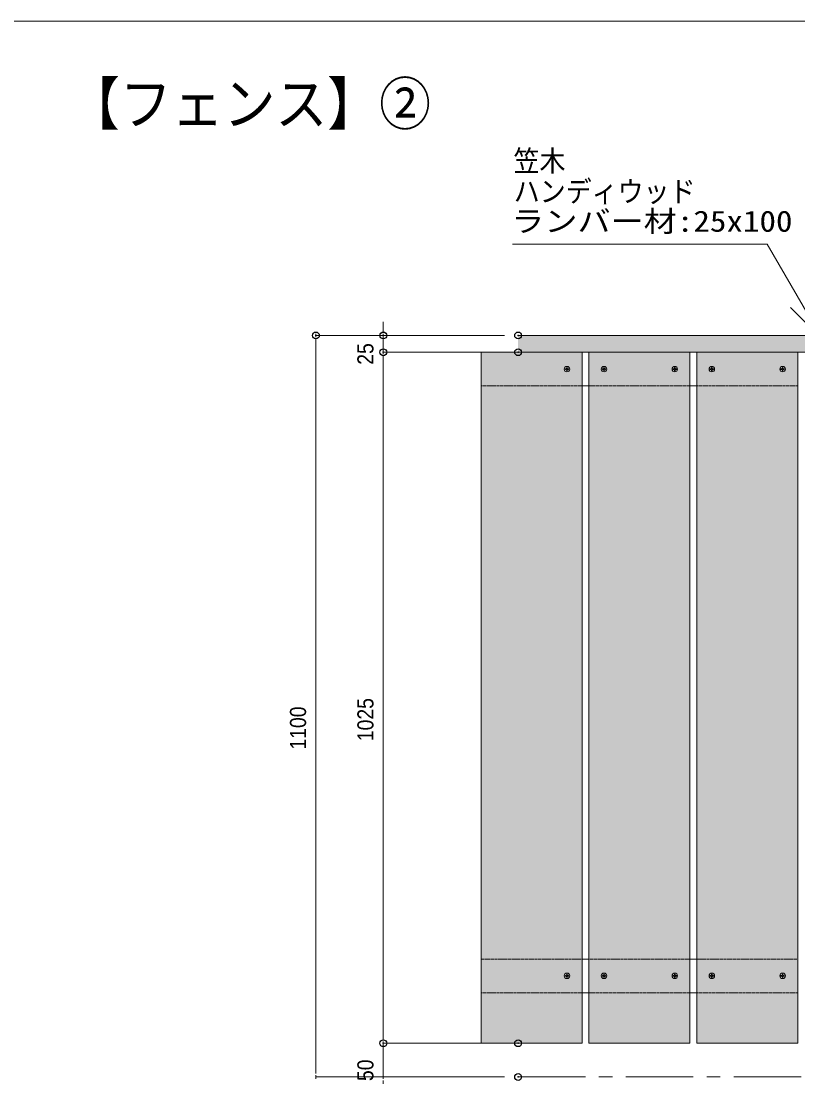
# Model space of a CAD drawing. Units: millimetres, scale not verified. Extents: x -8199 to 8201, y -2963 to 5056.
# Drawn here: x -4313 to -3160, y 921 to 2497 of the extents above; entities that cross this region are included whole.
import ezdxf
from ezdxf.enums import TextEntityAlignment as Align

# ---------------------------------------------------------------- set-up
doc = ezdxf.new("R2010")
doc.units = ezdxf.units.MM
doc.header["$LTSCALE"] = 20
doc.header["$PDMODE"] = 32
doc.header["$PDSIZE"] = 10
doc.linetypes.add('CHAIN1', pattern=[8, 5, -1, 1, -1])
doc.linetypes.add('DASHED1', pattern=[1.8, 1.2, -0.6])
for name, color, linetype, lineweight in [('0-0_図枠', 7, 'Continuous', 9), ('0-1_一般', 4, 'Continuous', 9), ('0-2_寸法', 7, 'Continuous', 9), ('0-3_0', 7, 'Continuous', 9), ('0-B_ルーバー', 1, 'Continuous', 9)]:
    doc.layers.add(name, color=color, linetype=linetype, lineweight=lineweight)
doc.layers.add('0-4_Defpoints', color=7, linetype='Continuous')
doc.styles.add('Osaka', font='')
doc.styles.add('ＭＳ ゴシック', font='')
doc.styles.get('Osaka').set_extended_font_data('Osaka')
doc.styles.get('ＭＳ ゴシック').set_extended_font_data('MS Gothic')

# ---------------------------------------------------------------- blocks, each defined once
blk = doc.blocks.new('グループ-693-1')
at = {"layer": '0-1_一般'}
for p, q in [((393778.4, -110112), (393578.4, -110112)), ((393578.4, -111112), (393778.4, -111112))]:
    blk.add_line(p, q, dxfattribs=at)
blk = doc.blocks.new('グループ-694-1')
at = {"layer": '0-1_一般'}
for p, q in [((393778.4, -128112), (393578.4, -128112)), ((393578.4, -129112), (393778.4, -129112))]:
    blk.add_line(p, q, dxfattribs=at)
blk = doc.blocks.new('グループ-695-1')
at = {"layer": '0-1_一般', "linetype": 'DASHED1'}
for p, q in [((393778.4, -128112), (396778.4, -128112)), ((396778.4, -129112), (393778.4, -129112))]:
    blk.add_line(p, q, dxfattribs=at)
blk = doc.blocks.new('グループ-696-1')
at = {"layer": '0-1_一般'}
blk.add_line((-10.3, 19.2), (-7.1, 47.6), dxfattribs=at)
for points in [[(-19.2, -10.3), (-47.6, -7.1), (-47.6, 7.1), (-19.2, 10.3)], [(-7.1, 47.6), (7.1, 47.6), (10.3, 19.2)], [(19.2, 10.3), (47.6, 7.1), (47.6, -7.1), (19.2, -10.3)], [(10.3, -19.2), (7.1, -47.6), (-7.1, -47.6), (-10.3, -19.2)]]:
    blk.add_lwpolyline(points, dxfattribs=at)
blk.add_circle((0, 0), 82, dxfattribs=at)
for centre, start, end in [((-20.3, 20.3), 276.34019, 353.65981), ((20.3, 20.3), 186.34019, 263.65981), ((-20.3, -20.3), 6.34019, 83.65981), ((20.3, -20.3), 96.34019, 173.65981)]:
    blk.add_arc(centre, 10.1, start, end, dxfattribs=at)
blk = doc.blocks.new('Machine Screw (Metric)-159')
at = {"layer": '0-1_一般'}
blk.add_blockref('グループ-696-1', (0, 0), dxfattribs=at)
blk = doc.blocks.new('グループ-697-1')
at = {"layer": '0-1_一般'}
blk.add_line((-10.3, 19.2), (-7.1, 47.6), dxfattribs=at)
for points in [[(-19.2, -10.3), (-47.6, -7.1), (-47.6, 7.1), (-19.2, 10.3)], [(-7.1, 47.6), (7.1, 47.6), (10.3, 19.2)], [(19.2, 10.3), (47.6, 7.1), (47.6, -7.1), (19.2, -10.3)], [(10.3, -19.2), (7.1, -47.6), (-7.1, -47.6), (-10.3, -19.2)]]:
    blk.add_lwpolyline(points, dxfattribs=at)
blk.add_circle((0, 0), 82, dxfattribs=at)
for centre, start, end in [((-20.3, 20.3), 276.34019, 353.65981), ((20.3, 20.3), 186.34019, 263.65981), ((-20.3, -20.3), 6.34019, 83.65981), ((20.3, -20.3), 96.34019, 173.65981)]:
    blk.add_arc(centre, 10.1, start, end, dxfattribs=at)
blk = doc.blocks.new('Machine Screw (Metric)-160')
at = {"layer": '0-1_一般'}
blk.add_blockref('グループ-697-1', (0, 0), dxfattribs=at)
blk = doc.blocks.new('グループ-698-1')
at = {"layer": '0-1_一般'}
blk.add_line((-10.3, 19.2), (-7.1, 47.6), dxfattribs=at)
for points in [[(-19.2, -10.3), (-47.6, -7.1), (-47.6, 7.1), (-19.2, 10.3)], [(-7.1, 47.6), (7.1, 47.6), (10.3, 19.2)], [(19.2, 10.3), (47.6, 7.1), (47.6, -7.1), (19.2, -10.3)], [(10.3, -19.2), (7.1, -47.6), (-7.1, -47.6), (-10.3, -19.2)]]:
    blk.add_lwpolyline(points, dxfattribs=at)
blk.add_circle((0, 0), 82, dxfattribs=at)
for centre, start, end in [((-20.3, 20.3), 276.34019, 353.65981), ((20.3, 20.3), 186.34019, 263.65981), ((-20.3, -20.3), 6.34019, 83.65981), ((20.3, -20.3), 96.34019, 173.65981)]:
    blk.add_arc(centre, 10.1, start, end, dxfattribs=at)
blk = doc.blocks.new('Machine Screw (Metric)-161')
at = {"layer": '0-1_一般'}
blk.add_blockref('グループ-698-1', (0, 0), dxfattribs=at)
blk = doc.blocks.new('グループ-699-1')
at = {"layer": '0-1_一般'}
blk.add_line((-10.3, 19.2), (-7.1, 47.6), dxfattribs=at)
for points in [[(-19.2, -10.3), (-47.6, -7.1), (-47.6, 7.1), (-19.2, 10.3)], [(-7.1, 47.6), (7.1, 47.6), (10.3, 19.2)], [(19.2, 10.3), (47.6, 7.1), (47.6, -7.1), (19.2, -10.3)], [(10.3, -19.2), (7.1, -47.6), (-7.1, -47.6), (-10.3, -19.2)]]:
    blk.add_lwpolyline(points, dxfattribs=at)
blk.add_circle((0, 0), 82, dxfattribs=at)
for centre, start, end in [((-20.3, 20.3), 276.34019, 353.65981), ((20.3, 20.3), 186.34019, 263.65981), ((-20.3, -20.3), 6.34019, 83.65981), ((20.3, -20.3), 96.34019, 173.65981)]:
    blk.add_arc(centre, 10.1, start, end, dxfattribs=at)
blk = doc.blocks.new('Machine Screw (Metric)-162')
at = {"layer": '0-1_一般'}
blk.add_blockref('グループ-699-1', (0, 0), dxfattribs=at)
blk = doc.blocks.new('グループ-700-1')
at = {"layer": '0-1_一般', "linetype": 'DASHED1'}
for p, q in [((393778.4, -110112), (396778.4, -110112)), ((396778.4, -111112), (393778.4, -111112))]:
    blk.add_line(p, q, dxfattribs=at)
blk = doc.blocks.new('グループ-701-1')
at = {"layer": '0-1_一般'}
for p, q in [((390578.4, -110112), (390378.4, -110112)), ((390378.4, -111112), (390578.4, -111112))]:
    blk.add_line(p, q, dxfattribs=at)
blk = doc.blocks.new('グループ-702-1')
at = {"layer": '0-1_一般'}
for p, q in [((390578.4, -128112), (390378.4, -128112)), ((390378.4, -129112), (390578.4, -129112))]:
    blk.add_line(p, q, dxfattribs=at)
blk = doc.blocks.new('グループ-703-1')
at = {"layer": '0-1_一般', "linetype": 'DASHED1'}
for p, q in [((390578.4, -128112), (393578.4, -128112)), ((393578.4, -129112), (390578.4, -129112))]:
    blk.add_line(p, q, dxfattribs=at)
blk = doc.blocks.new('グループ-704-1')
at = {"layer": '0-1_一般'}
blk.add_line((-10.3, 19.2), (-7.1, 47.6), dxfattribs=at)
for points in [[(-19.2, -10.3), (-47.6, -7.1), (-47.6, 7.1), (-19.2, 10.3)], [(-7.1, 47.6), (7.1, 47.6), (10.3, 19.2)], [(19.2, 10.3), (47.6, 7.1), (47.6, -7.1), (19.2, -10.3)], [(10.3, -19.2), (7.1, -47.6), (-7.1, -47.6), (-10.3, -19.2)]]:
    blk.add_lwpolyline(points, dxfattribs=at)
blk.add_circle((0, 0), 82, dxfattribs=at)
for centre, start, end in [((-20.3, 20.3), 276.34019, 353.65981), ((20.3, 20.3), 186.34019, 263.65981), ((-20.3, -20.3), 6.34019, 83.65981), ((20.3, -20.3), 96.34019, 173.65981)]:
    blk.add_arc(centre, 10.1, start, end, dxfattribs=at)
blk = doc.blocks.new('Machine Screw (Metric)-163')
at = {"layer": '0-1_一般'}
blk.add_blockref('グループ-704-1', (0, 0), dxfattribs=at)
blk = doc.blocks.new('グループ-705-1')
at = {"layer": '0-1_一般'}
blk.add_line((-10.3, 19.2), (-7.1, 47.6), dxfattribs=at)
for points in [[(-19.2, -10.3), (-47.6, -7.1), (-47.6, 7.1), (-19.2, 10.3)], [(-7.1, 47.6), (7.1, 47.6), (10.3, 19.2)], [(19.2, 10.3), (47.6, 7.1), (47.6, -7.1), (19.2, -10.3)], [(10.3, -19.2), (7.1, -47.6), (-7.1, -47.6), (-10.3, -19.2)]]:
    blk.add_lwpolyline(points, dxfattribs=at)
blk.add_circle((0, 0), 82, dxfattribs=at)
for centre, start, end in [((-20.3, 20.3), 276.34019, 353.65981), ((20.3, 20.3), 186.34019, 263.65981), ((-20.3, -20.3), 6.34019, 83.65981), ((20.3, -20.3), 96.34019, 173.65981)]:
    blk.add_arc(centre, 10.1, start, end, dxfattribs=at)
blk = doc.blocks.new('Machine Screw (Metric)-164')
at = {"layer": '0-1_一般'}
blk.add_blockref('グループ-705-1', (0, 0), dxfattribs=at)
blk = doc.blocks.new('グループ-706-1')
at = {"layer": '0-1_一般'}
blk.add_line((-10.3, 19.2), (-7.1, 47.6), dxfattribs=at)
for points in [[(-19.2, -10.3), (-47.6, -7.1), (-47.6, 7.1), (-19.2, 10.3)], [(-7.1, 47.6), (7.1, 47.6), (10.3, 19.2)], [(19.2, 10.3), (47.6, 7.1), (47.6, -7.1), (19.2, -10.3)], [(10.3, -19.2), (7.1, -47.6), (-7.1, -47.6), (-10.3, -19.2)]]:
    blk.add_lwpolyline(points, dxfattribs=at)
blk.add_circle((0, 0), 82, dxfattribs=at)
for centre, start, end in [((-20.3, 20.3), 276.34019, 353.65981), ((20.3, 20.3), 186.34019, 263.65981), ((-20.3, -20.3), 6.34019, 83.65981), ((20.3, -20.3), 96.34019, 173.65981)]:
    blk.add_arc(centre, 10.1, start, end, dxfattribs=at)
blk = doc.blocks.new('Machine Screw (Metric)-165')
at = {"layer": '0-1_一般'}
blk.add_blockref('グループ-706-1', (0, 0), dxfattribs=at)
blk = doc.blocks.new('グループ-707-1')
at = {"layer": '0-1_一般'}
blk.add_line((-10.3, 19.2), (-7.1, 47.6), dxfattribs=at)
for points in [[(-19.2, -10.3), (-47.6, -7.1), (-47.6, 7.1), (-19.2, 10.3)], [(-7.1, 47.6), (7.1, 47.6), (10.3, 19.2)], [(19.2, 10.3), (47.6, 7.1), (47.6, -7.1), (19.2, -10.3)], [(10.3, -19.2), (7.1, -47.6), (-7.1, -47.6), (-10.3, -19.2)]]:
    blk.add_lwpolyline(points, dxfattribs=at)
blk.add_circle((0, 0), 82, dxfattribs=at)
for centre, start, end in [((-20.3, 20.3), 276.34019, 353.65981), ((20.3, 20.3), 186.34019, 263.65981), ((-20.3, -20.3), 6.34019, 83.65981), ((20.3, -20.3), 96.34019, 173.65981)]:
    blk.add_arc(centre, 10.1, start, end, dxfattribs=at)
blk = doc.blocks.new('Machine Screw (Metric)-166')
at = {"layer": '0-1_一般'}
blk.add_blockref('グループ-707-1', (0, 0), dxfattribs=at)
blk = doc.blocks.new('グループ-708-1')
at = {"layer": '0-1_一般', "linetype": 'DASHED1'}
for p, q in [((390578.4, -110112), (393578.4, -110112)), ((393578.4, -111112), (390578.4, -111112))]:
    blk.add_line(p, q, dxfattribs=at)
blk = doc.blocks.new('グループ-709-1')
at = {"layer": '0-1_一般', "linetype": 'DASHED1'}
for p, q in [((387378.4, -128112), (390378.4, -128112)), ((390378.4, -129112), (387378.4, -129112))]:
    blk.add_line(p, q, dxfattribs=at)
blk = doc.blocks.new('グループ-710-1')
at = {"layer": '0-1_一般'}
blk.add_line((-10.3, 19.2), (-7.1, 47.6), dxfattribs=at)
for points in [[(-19.2, -10.3), (-47.6, -7.1), (-47.6, 7.1), (-19.2, 10.3)], [(-7.1, 47.6), (7.1, 47.6), (10.3, 19.2)], [(19.2, 10.3), (47.6, 7.1), (47.6, -7.1), (19.2, -10.3)], [(10.3, -19.2), (7.1, -47.6), (-7.1, -47.6), (-10.3, -19.2)]]:
    blk.add_lwpolyline(points, dxfattribs=at)
blk.add_circle((0, 0), 82, dxfattribs=at)
for centre, start, end in [((-20.3, 20.3), 276.34019, 353.65981), ((20.3, 20.3), 186.34019, 263.65981), ((-20.3, -20.3), 6.34019, 83.65981), ((20.3, -20.3), 96.34019, 173.65981)]:
    blk.add_arc(centre, 10.1, start, end, dxfattribs=at)
blk = doc.blocks.new('Machine Screw (Metric)-167')
at = {"layer": '0-1_一般'}
blk.add_blockref('グループ-710-1', (0, 0), dxfattribs=at)
blk = doc.blocks.new('グループ-711-1')
at = {"layer": '0-1_一般'}
blk.add_line((-10.3, 19.2), (-7.1, 47.6), dxfattribs=at)
for points in [[(-19.2, -10.3), (-47.6, -7.1), (-47.6, 7.1), (-19.2, 10.3)], [(-7.1, 47.6), (7.1, 47.6), (10.3, 19.2)], [(19.2, 10.3), (47.6, 7.1), (47.6, -7.1), (19.2, -10.3)], [(10.3, -19.2), (7.1, -47.6), (-7.1, -47.6), (-10.3, -19.2)]]:
    blk.add_lwpolyline(points, dxfattribs=at)
blk.add_circle((0, 0), 82, dxfattribs=at)
for centre, start, end in [((-20.3, 20.3), 276.34019, 353.65981), ((20.3, 20.3), 186.34019, 263.65981), ((-20.3, -20.3), 6.34019, 83.65981), ((20.3, -20.3), 96.34019, 173.65981)]:
    blk.add_arc(centre, 10.1, start, end, dxfattribs=at)
blk = doc.blocks.new('Machine Screw (Metric)-168')
at = {"layer": '0-1_一般'}
blk.add_blockref('グループ-711-1', (0, 0), dxfattribs=at)
blk = doc.blocks.new('グループ-712-1')
at = {"layer": '0-1_一般', "linetype": 'DASHED1'}
for p, q in [((387378.4, -110112), (390378.4, -110112)), ((390378.4, -111112), (387378.4, -111112))]:
    blk.add_line(p, q, dxfattribs=at)
blk = doc.blocks.new('_DOT')
at = {"layer": '0-3_0'}
for p, q in [((-10, 0), (-20, 0)), ((-5, 0), (5, 0))]:
    blk.add_line(p, q, dxfattribs=at)

msp = doc.modelspace()

# ---------------------------------------------------------------- linework, layer by layer
at = {"layer": '0-0_図枠', "color": 5}
msp.add_lwpolyline([(-8199.43, 2497.28), (-199.43, 2497.28), (-199.43, -2702.72), (-8199.43, -2702.72)], close=True, dxfattribs=at)
at = {"layer": '0-1_一般', "color": 7}
for p, q in [((-3205.56, 2166.58), (-3583.45, 2166.58)), ((-3124.48, 2026.16), (-3205.56, 2166.58))]:
    msp.add_line(p, q, dxfattribs=at)
at = {"layer": '0-1_一般', "color": 7, "linetype": 'CHAIN1'}
msp.add_line((-3575.34, 2031.3), (-975.34, 2031.3), dxfattribs=at)
at = {"layer": '0-1_一般', "linetype": 'CHAIN1'}
for p, q in [((-3575.34, 2031.3), (-975.34, 2031.3)), ((-3575.34, 931.3), (-975.34, 931.3))]:
    msp.add_line(p, q, dxfattribs=at)
at = {"layer": '0-1_一般', "color": 7}
msp.add_lwpolyline([(-3141.5, 2089.66), (-3124.48, 2026.16), (-3170.97, 2072.64)], dxfattribs=at)
at = {"layer": '0-2_寸法'}
for p, q in [((-3775.34, 2041.31), (-3775.34, 2051.33)), ((-3595.34, 2031.3), (-3875.34, 2031.3)), ((-3875.34, 941.31), (-3875.34, 2021.28)), ((-3595.34, 2031.3), (-3775.34, 2031.3)), ((-3775.34, 2006.3), (-3775.34, 2031.3)), ((-3595.34, 2006.3), (-3775.34, 2006.3)), ((-3595.34, 2006.3), (-3775.34, 2006.3)), ((-3775.34, 1996.28), (-3775.34, 1986.27)), ((-3775.34, 991.31), (-3775.34, 1996.28)), ((-3775.34, 991.31), (-3775.34, 1001.33)), ((-3595.34, 981.3), (-3775.34, 981.3)), ((-3595.34, 981.3), (-3775.34, 981.3)), ((-3775.34, 931.3), (-3775.34, 981.3)), ((-3595.34, 931.3), (-3875.34, 931.3)), ((-3595.34, 931.3), (-3775.34, 931.3))]:
    msp.add_line(p, q, dxfattribs=at)
at = {"layer": '0-4_Defpoints'}
for p in [(-3875.34, 2031.3), (-3775.34, 2031.3), (-3575.34, 2031.3), (-3775.34, 2006.3), (-3575.34, 2006.3), (-3575.34, 2006.3), (-3775.34, 981.3), (-3575.34, 981.3), (-3575.34, 931.3)]:
    msp.add_point(p, dxfattribs=at)
at = {"layer": '0-B_ルーバー'}
msp.add_lwpolyline([(-3575.34, 2006.3), (-2277.84, 2006.3), (-2277.84, 2031.3), (-3575.34, 2031.3)], dxfattribs=at)
for points in [[(-3630.34, 2006.3), (-3480.34, 2006.3), (-3480.34, 981.3), (-3630.34, 981.3)], [(-3470.34, 2006.3), (-3320.34, 2006.3), (-3320.34, 981.3), (-3470.34, 981.3)], [(-3310.34, 2006.3), (-3160.34, 2006.3), (-3160.34, 981.3), (-3310.34, 981.3)]]:
    msp.add_lwpolyline(points, close=True, dxfattribs=at)
at = {"layer": '0-B_ルーバー', "color": 132}
for points in [[(-3575.34, 2006.3), (-3575.34, 2031.3), (-2277.84, 2006.3), (-2277.84, 2031.3)], [(-3630.34, 2006.3), (-3630.34, 981.3), (-3480.34, 2006.3), (-3480.34, 981.3)], [(-3470.34, 2006.3), (-3470.34, 981.3), (-3320.34, 2006.3), (-3320.34, 981.3)], [(-3310.34, 2006.3), (-3310.34, 981.3), (-3160.34, 2006.3), (-3160.34, 981.3)]]:
    msp.add_solid(points, dxfattribs=at)

# ---------------------------------------------------------------- block references
at = {"layer": '0-1_一般', "yscale": 0.05}
for name, p, xscale in [('グループ-712-1', (-22999.26, 7511.9), 0.05), ('グループ-701-1', (-22999.26, 7511.9), 0.05), ('グループ-708-1', (-22999.26, 7511.9), 0.05), ('グループ-693-1', (-22999.26, 7511.9), 0.05), ('グループ-700-1', (-22999.26, 7511.9), 0.05), ('Machine Screw (Metric)-167', (-3502.84, 1981.3), -0.05), ('Machine Screw (Metric)-165', (-3447.83, 1981.3), 0.05), ('Machine Screw (Metric)-163', (-3342.84, 1981.3), -0.05), ('Machine Screw (Metric)-161', (-3287.83, 1981.3), 0.05), ('Machine Screw (Metric)-159', (-3182.84, 1981.3), -0.05), ('グループ-709-1', (-22999.26, 7511.9), 0.05), ('グループ-702-1', (-22999.26, 7511.9), 0.05), ('グループ-703-1', (-22999.26, 7511.9), 0.05), ('グループ-694-1', (-22999.26, 7511.9), 0.05), ('グループ-695-1', (-22999.26, 7511.9), 0.05), ('Machine Screw (Metric)-168', (-3502.84, 1081.3), -0.05), ('Machine Screw (Metric)-166', (-3447.83, 1081.3), 0.05), ('Machine Screw (Metric)-164', (-3342.84, 1081.3), -0.05), ('Machine Screw (Metric)-162', (-3287.83, 1081.3), 0.05), ('Machine Screw (Metric)-160', (-3182.84, 1081.3), -0.05)]:
    msp.add_blockref(name, p, dxfattribs=dict(at, xscale=xscale))
at = {"layer": '0-2_寸法', "xscale": 0.5007446, "yscale": 0.5007446}
for p, rotation in [((-3875.34, 2031.3), 90), ((-3775.34, 2031.3), 270), ((-3775.34, 2006.3), 90), ((-3775.34, 2006.3), 90), ((-3775.34, 981.3), 270), ((-3775.34, 981.3), 270), ((-3875.34, 931.3), 270), ((-3775.34, 931.3), 90)]:
    msp.add_blockref('_DOT', p, dxfattribs=dict(at, rotation=rotation))

# ---------------------------------------------------------------- texts
at = {"layer": '0-1_一般', "color": 5, "style": 'ＭＳ ゴシック', "width": 0.9}
msp.add_text('【フェンス】②', height=62.69, dxfattribs=at).set_placement((-4243.36, 2324.78), align=Align.BOTTOM_LEFT)
at = {"layer": '0-1_一般', "color": 7, "style": 'ＭＳ ゴシック'}
for s, height, width, p in [('笠木', 31.38, 0.9, (-3582.08, 2265.05)), ('ハンディウッド', 31.38, 0.9, (-3581.75, 2219.82)), ('ランバー材:25x100', 31.34, 1.15, (-3585.55, 2175.65))]:
    msp.add_text(s, height=height, dxfattribs=dict(at, width=width)).set_placement(p, align=Align.BOTTOM_LEFT)
at = {"layer": '0-2_寸法', "style": 'Osaka', "width": 0.9}
for s, p in [('25', (-3782.84, 1987.77)), ('1025', (-3782.84, 1429.42)), ('1100', (-3882.84, 1416.92)), ('50', (-3782.84, 925.27))]:
    msp.add_text(s, height=23.88, rotation=90, dxfattribs=at).set_placement(p, align=Align.BOTTOM_LEFT)

doc.saveas('drawing.dxf')
